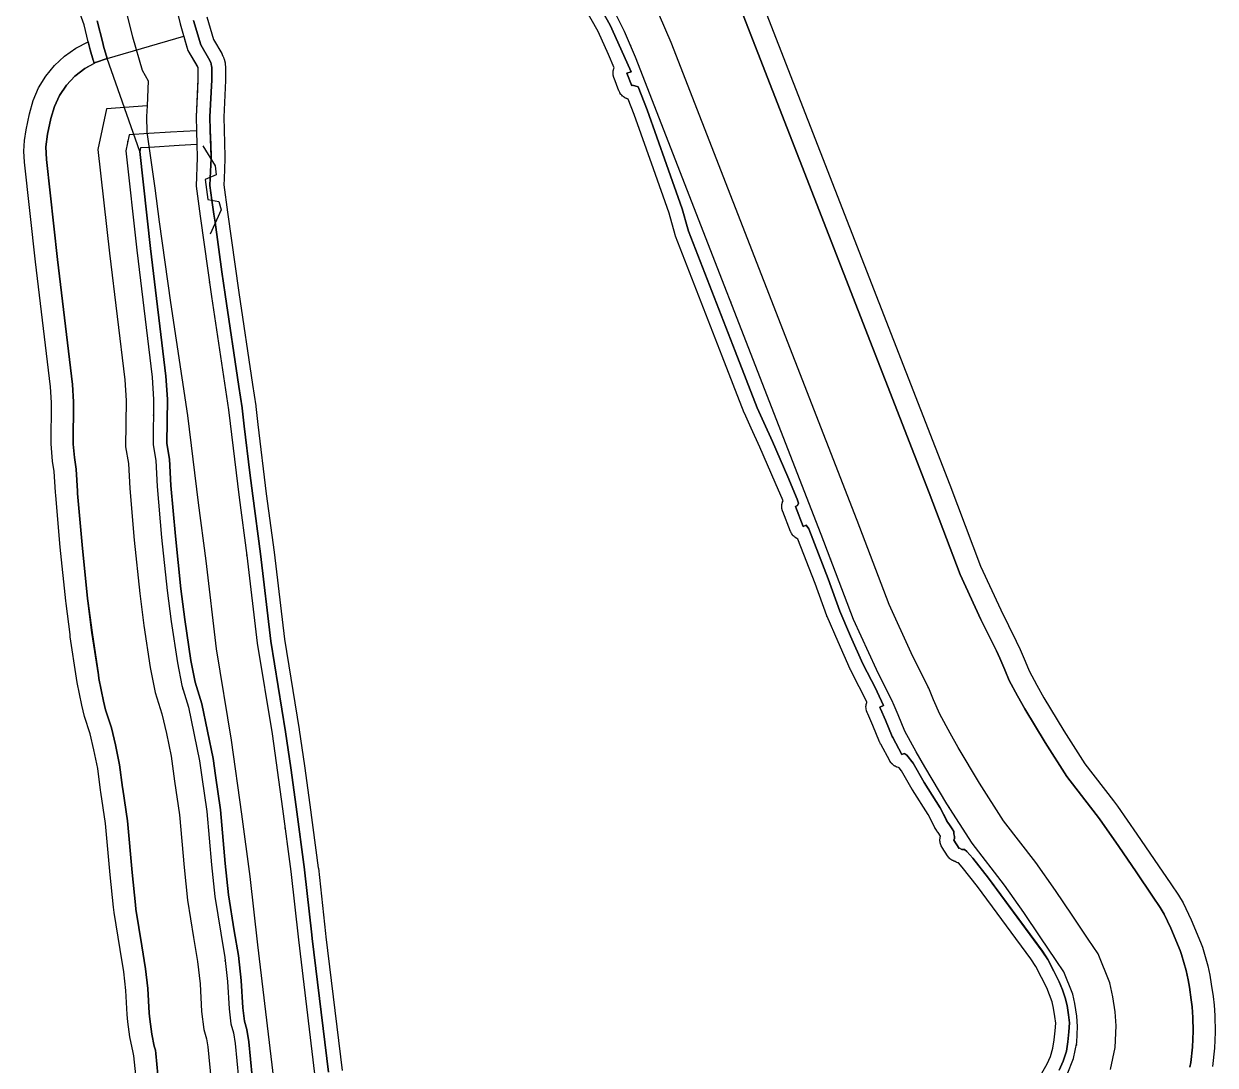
# Model space of a CAD drawing. Header units: inches. Extents: x 87989 to 118156, y 435697 to 451526.
# Drawn here: x 97216.2 to 97648.6, y 444505.9 to 444883.6 of the extents above; entities that cross this region are included whole.
import ezdxf

# ---------------------------------------------------------------- set-up
doc = ezdxf.new("R2010")
doc.units = ezdxf.units.IN
doc.header["$MEASUREMENT"] = 0
for name, color, linetype, true_color in [('As_waterkering_BWK', 7, 'Continuous', 0x7b8981), ('Beschermingszone_BWK', 7, 'Continuous', 0xcf890d), ('Grens_bebouwingsvrije_zone_BWK', 7, 'Continuous', 0x6789ae), ('Kernzone_BWK', 7, 'Continuous', 0xcb89af), ('Kunstwerken_BWK', 7, 'Continuous', 0xc78952), ('Referentiepunten_BWK', 7, 'Continuous', 0x178980)]:
    doc.layers.add(name, color=color, linetype=linetype, true_color=true_color)

msp = doc.modelspace()

# ---------------------------------------------------------------- linework, layer by layer
at = {"layer": 'As_waterkering_BWK'}
for points in [[(97270.6475, 444893.167), (97272.9914, 444883.5781), (97275.7616, 444873.9891), (97279.3841, 444867.8096), (97279.3841, 444863.5478), (97278.7448, 444849.9102), (97278.8911, 444844.8645)], [(97594.898, 444502.5827), (97597.1417, 444508.3928), (97598.4042, 444514.1453), (97598.6349, 444519.9171), (97598.3298, 444523.7237), (97597.6796, 444528.2618), (97596.965, 444531.6667), (97593.6585, 444539.755), (97590.8918, 444543.8964), (97585.1271, 444552.4916), (97579.0928, 444561.2949), (97572.173, 444571.1804), (97560.3701, 444586.4385), (97551.2101, 444600.7679), (97543.1773, 444614.0802), (97540.0977, 444619.6092), (97535.9857, 444627.1193), (97533.5161, 444632.9681), (97531.7412, 444637.1723), (97531.6115, 444637.4796), (97525.6362, 444649.4915), (97517.3172, 444667.6157), (97505.6081, 444698.4519), (97438.1947, 444871.489), (97434.1722, 444880.8288), (97429.064, 444891.2107)], [(97278.8911, 444844.8645), (97269.491, 444844.297), (97261.554, 444843.814), (97254.41, 444843.336), (97253.2024, 444837.6035), (97257.2233, 444801.5491), (97262.774, 444755.4256), (97263.295, 444747.3511), (97263.1619, 444730.9819), (97264.0982, 444725.2303), (97264.6232, 444715.7805), (97266.2148, 444697.3445), (97268.2035, 444678.1198), (97269.6647, 444666.8291), (97271.9234, 444651.8153), (97273.5411, 444643.5918), (97275.9178, 444635.7338), (97279.9813, 444616.2568), (97280.7766, 444610.3445), (97282.6231, 444597.9466), (97284.3391, 444578.5431), (97285.5371, 444567.0959), (97287.663, 444553.809), (97289.1117, 444544.9847), (97290.1571, 444536.2298), (97290.6867, 444526.2993), (97291.3775, 444520.9109), (97292.3127, 444517.7046), (97292.944, 444513.7907), (97294.131, 444501.2607)], [(97278.8911, 444844.8645), (97279.171, 444835.2071), (97278.7448, 444824.7658), (97280.2364, 444813.8983), (97284.2851, 444784.7052), (97290.4647, 444743.5793), (97294.3002, 444711.8292), (97297.1511, 444690.7673), (97300.8553, 444659.0173), (97306.2793, 444626.0766), (97310.1158, 444598.9567), (97313.1585, 444576.2025), (97315.9366, 444551.3316), (97321.7574, 444502.7805)]]:
    msp.add_lwpolyline(points, dxfattribs=at)
at = {"layer": 'Beschermingszone_BWK'}
for points in [[(97585.6426, 444503.0664), (97587.5586, 444506.3906), (97588.7852, 444509.125), (97589.7109, 444512.1172), (97590.168, 444515.0898), (97590.5391, 444518.4297), (97590.7031, 444521.1797), (97590.4355, 444523.5469), (97589.9531, 444526.5547), (97589.3906, 444528.918), (97588.5234, 444531.4648), (97587.4727, 444534.0313), (97585.5898, 444537.6719), (97583.5117, 444541.7031), (97581.7441, 444544.4687), (97562.3086, 444570.6719), (97556.7598, 444577.7656), (97555.377, 444579.3086), (97555.3359, 444579.3203), (97555.1797, 444579.3672), (97554.8652, 444579.4766), (97554.7129, 444579.5313), (97554.5625, 444579.6016), (97554.2637, 444579.75), (97554.1777, 444579.793), (97554.0977, 444579.8164), (97553.959, 444579.8594), (97553.8066, 444579.9141), (97553.7148, 444579.957), (97553.3477, 444580.125), (97553.291, 444580.1523), (97553.1465, 444580.2305), (97553, 444580.3203), (97552.6582, 444580.5508), (97552.5391, 444580.6367), (97552.4141, 444580.7422), (97552.3398, 444580.8086), (97552.0469, 444581.0859), (97552.002, 444581.1328), (97551.8887, 444581.25), (97551.7813, 444581.3828), (97551.5313, 444581.7109), (97551.4473, 444581.832), (97551.418, 444581.875), (97549.4902, 444584.8945), (97549.4316, 444584.9883), (97549.3887, 444585.0664), (97549.1992, 444585.4219), (97549.1641, 444585.4883), (97549.0977, 444585.6367), (97549.0391, 444585.793), (97548.9102, 444586.1719), (97548.8633, 444586.3281), (97548.8262, 444586.4883), (97548.8125, 444586.5625), (97548.7461, 444586.9609), (97548.7324, 444587.0469), (97548.7168, 444587.2109), (97548.7109, 444587.3594), (97548.709, 444587.7617), (97548.7148, 444587.9375), (97548.7305, 444588.1016), (97548.7402, 444588.1641), (97548.8027, 444588.5625), (97548.8203, 444588.6602), (97548.8574, 444588.8203), (97548.8867, 444588.9141), (97548.877, 444588.9688), (97548.0176, 444590.2656), (97547.4355, 444591.1016), (97547.4023, 444591.1523), (97547.3125, 444591.2891), (97547.2734, 444591.3516), (97546.873, 444592.0078), (97546.8418, 444592.0586), (97546.8262, 444592.0859), (97546.7363, 444592.25), (97546.6934, 444592.332), (97544.4063, 444596.7891), (97538.7676, 444605.7656), (97538.7422, 444605.8086), (97538.6934, 444605.8906), (97538.6699, 444605.9297), (97534.8027, 444612.6484), (97533.9375, 444613.7695), (97533.8867, 444613.7773), (97533.7266, 444613.8164), (97533.6406, 444613.8398), (97533.2324, 444613.9648), (97533.1641, 444613.9883), (97533.0098, 444614.0469), (97532.8477, 444614.1211), (97532.4551, 444614.3203), (97532.3379, 444614.3828), (97532.1992, 444614.4688), (97532.0898, 444614.5469), (97531.75, 444614.8008), (97531.7246, 444614.8203), (97531.5977, 444614.9219), (97531.4785, 444615.0352), (97531.4297, 444615.0859), (97531.1367, 444615.3984), (97531.0742, 444615.4648), (97530.9707, 444615.5898), (97530.873, 444615.7305), (97530.6348, 444616.0898), (97530.5547, 444616.2188), (97530.5273, 444616.2656), (97527.2148, 444622.3164), (97527.1855, 444622.3711), (97527.127, 444622.4844), (97527.1035, 444622.5352), (97526.877, 444623), (97526.8516, 444623.0547), (97526.7988, 444623.1719), (97526.7734, 444623.2305), (97524.3027, 444629.0781), (97522.5195, 444633.3047), (97522.3711, 444633.6016), (97522.3027, 444633.7539), (97522.2891, 444633.7891), (97522.1328, 444634.1797), (97522.0879, 444634.3008), (97522.041, 444634.457), (97522.0098, 444634.5859), (97521.9219, 444635), (97521.916, 444635.0273), (97521.8906, 444635.1914), (97521.873, 444635.3516), (97521.8711, 444635.4219), (97521.8535, 444635.8438), (97521.8574, 444636.1016), (97521.873, 444636.2656), (97521.9297, 444636.6836), (97521.9551, 444636.8438), (97521.9922, 444637.0039), (97522.0195, 444637.0977), (97522.1465, 444637.5039), (97522.1699, 444637.5742), (97521.4414, 444639.1719), (97519.373, 444643.1836), (97516.2578, 444649.2773), (97516.2363, 444649.3242), (97516.1738, 444649.457), (97516.1465, 444649.5156), (97511.7051, 444659.4609), (97507.7246, 444668.6094), (97507.709, 444668.6484), (97507.6934, 444668.6836), (97507.6348, 444668.8359), (97507.6055, 444668.9102), (97503.3906, 444680.6328), (97497.1816, 444696.7422), (97496.7891, 444696.9258), (97496.75, 444696.9453), (97496.6055, 444697.0234), (97496.4668, 444697.1094), (97496.4238, 444697.1367), (97496.0801, 444697.3789), (97495.9902, 444697.4453), (97495.8633, 444697.5469), (97495.7559, 444697.6484), (97495.4512, 444697.9492), (97495.334, 444698.0742), (97495.2305, 444698.1992), (97495.1836, 444698.2656), (97494.9375, 444698.6055), (97494.8887, 444698.6758), (97494.8027, 444698.8125), (97494.7246, 444698.9609), (97494.5371, 444699.3438), (97494.4746, 444699.4844), (97494.4551, 444699.5352), (97491.6406, 444706.7539), (97491.6035, 444706.8594), (97491.5703, 444706.9609), (97491.4531, 444707.3672), (97491.4375, 444707.4219), (97491.4004, 444707.582), (97491.373, 444707.7422), (97491.3691, 444707.7773), (97491.3203, 444708.1953), (97491.3086, 444708.3242), (97491.3027, 444708.4883), (97491.3066, 444708.6133), (97491.3281, 444709.0352), (97491.3301, 444709.0742), (97491.3457, 444709.2383), (97491.373, 444709.3984), (97491.3828, 444709.4492), (97491.4746, 444709.8633), (97491.5, 444709.9727), (97491.5488, 444710.1289), (97491.5977, 444710.2578), (97491.752, 444710.6445), (97488.9336, 444717.3086), (97483.3418, 444730.0664), (97480.1797, 444736.9219), (97480.1621, 444736.957), (97477.7715, 444742.3672), (97477.75, 444742.418), (97477.707, 444742.5234), (97477.6875, 444742.5742), (97469.6855, 444763.1133), (97452.7305, 444806.6328), (97452.6895, 444806.7422), (97452.6074, 444806.9922), (97452.5703, 444807.1172), (97450.3887, 444815.0156), (97444.6953, 444830.9844), (97437.7051, 444850.7031), (97435.5078, 444856.3516), (97435.3457, 444856.3945), (97435.1934, 444856.4414), (97435.041, 444856.5), (97434.9473, 444856.5391), (97434.5605, 444856.7187), (97434.5059, 444856.7461), (97434.3613, 444856.8242), (97434.2227, 444856.9102), (97434.1914, 444856.9297), (97433.8438, 444857.1719), (97433.7402, 444857.2461), (97433.6152, 444857.3477), (97433.5156, 444857.4414), (97433.2012, 444857.7461), (97433.0801, 444857.875), (97432.9766, 444858.0039), (97432.9336, 444858.0586), (97432.6855, 444858.4023), (97432.6328, 444858.4805), (97432.5469, 444858.6172), (97432.4668, 444858.7656), (97432.2793, 444859.1484), (97432.2148, 444859.293), (97432.1953, 444859.3438), (97430.4141, 444863.9141), (97430.375, 444864.0195), (97430.3477, 444864.1055), (97430.2285, 444864.5078), (97430.209, 444864.5742), (97430.1719, 444864.7344), (97430.1445, 444864.9062), (97430.0918, 444865.332), (97430.0781, 444865.4727), (97430.0723, 444865.6367), (97430.0762, 444865.7539), (97430.0957, 444866.1719), (97430.0977, 444866.2148), (97430.1152, 444866.3789), (97430.1406, 444866.5391), (97430.1504, 444866.5898), (97430.2402, 444866.9961), (97430.2676, 444867.1055), (97430.3145, 444867.2617), (97430.3652, 444867.3984), (97430.5, 444867.7305), (97428.3652, 444872.5078), (97424.5977, 444880.9023), (97419.6016, 444889.8125)], [(97423.8184, 444892.5156), (97429.0684, 444883.1523), (97432.9277, 444874.5508), (97436.6602, 444866.1992), (97435.0723, 444865.7305), (97436.8535, 444861.1563), (97437.0898, 444861.3398), (97439.1973, 444860.7383), (97442.3945, 444852.4375), (97449.4063, 444832.6602), (97455.1602, 444816.5234), (97457.1465, 444809.3242), (97457.3887, 444808.4453), (97474.3438, 444764.9297), (97482.3457, 444744.3906), (97484.7285, 444739), (97487.9023, 444732.1211), (97493.5254, 444719.2852), (97496.9258, 444711.2578), (97497.3457, 444709.8047), (97496.9883, 444708.9297), (97496.3008, 444708.5703), (97499.1133, 444701.3477), (97500.1563, 444701.7383), (97501.127, 444700.4336), (97508.0781, 444682.3789), (97512.3105, 444670.6055), (97516.2793, 444661.4766), (97520.7109, 444651.5547), (97523.8203, 444645.4688), (97525.791, 444641.6484), (97525.9375, 444641.3672), (97528.252, 444636.3398), (97526.8496, 444635.8242), (97527.0664, 444635.3906), (97527.1348, 444635.2266), (97528.9102, 444631.0234), (97531.3789, 444625.1758), (97531.5996, 444624.7188), (97534.9121, 444618.668), (97535.6934, 444618.9297), (97535.9902, 444618.8125), (97536.7188, 444618.3477), (97538.9668, 444615.4375), (97543.002, 444608.4258), (97548.7559, 444599.2656), (97551.1426, 444594.6094), (97551.543, 444593.9531), (97552.1523, 444593.0742), (97553.1074, 444591.6367), (97553.6875, 444590.7188), (97553.8008, 444589.8555), (97553.9492, 444588.8828), (97553.9492, 444588.1719), (97553.7031, 444587.5859), (97555.6309, 444584.5664), (97555.8184, 444584.6211), (97556.6289, 444584.1523), (97557.6211, 444584.1523), (97558.4141, 444583.4219), (97560.5977, 444580.9766), (97566.2852, 444573.6992), (97585.8652, 444547.3086), (97587.8496, 444544.1992), (97590.0332, 444539.9648), (97592.0156, 444536.1289), (97593.207, 444533.2187), (97594.1992, 444530.3086), (97594.8613, 444527.5313), (97595.3906, 444524.2227), (97595.7207, 444521.3125), (97595.5215, 444518.0039), (97595.125, 444514.4336), (97594.5957, 444510.9922), (97593.4727, 444507.3555), (97592.0156, 444504.1133)], [(97257.296, 444497.7711), (97256.1867, 444509.3213), (97255.8575, 444510.5509), (97254.6779, 444516.2058), (97253.9871, 444521.5942), (97253.7392, 444524.3287), (97253.2742, 444533.0478), (97252.469, 444539.7916), (97251.1397, 444547.8889), (97249.0018, 444561.2502), (97248.738, 444563.2448), (97247.5115, 444574.9879), (97245.8642, 444593.5877), (97244.1803, 444604.894), (97244.0704, 444605.6916), (97243.073, 444613.5594), (97241.6629, 444620.3079), (97240.268, 444626.0868), (97238.2586, 444632.4499), (97237.237, 444636.45), (97235.6192, 444644.6735), (97235.3351, 444646.3109), (97233.0764, 444661.3247), (97232.9707, 444662.0805), (97231.5095, 444673.3712), (97231.3999, 444674.3125), (97229.3815, 444693.8497), (97227.7603, 444712.5981), (97227.6802, 444713.7281), (97227.2639, 444721.2203), (97226.6426, 444725.0369), (97226.1631, 444731.2827), (97226.2853, 444746.3091), (97225.9167, 444752.0215), (97220.4699, 444797.2882), (97216.4304, 444833.5026), (97216.2028, 444837.4246), (97216.3924, 444841.3486), (97216.997, 444845.2305), (97218.2046, 444850.9629), (97219.5523, 444855.7884), (97221.5498, 444860.383), (97224.1594, 444864.6597), (97227.3317, 444868.5376), (97231.0064, 444871.943), (97235.114, 444874.8115), (97239.5767, 444877.0887), (97240.3268, 444874.1408), (97241.3826, 444870.4882), (97241.4797, 444870.1524), (97241.7255, 444869.302), (97238.2874, 444867.3965), (97234.7569, 444864.6425), (97231.6985, 444861.3724), (97229.1866, 444857.6659), (97227.2825, 444853.6134), (97226.0328, 444849.3139), (97224.8252, 444843.5814), (97224.2362, 444839.0031), (97224.3811, 444834.3892), (97228.4166, 444798.2095), (97233.8859, 444752.7575), (97234.2874, 444746.5344), (97234.1628, 444731.2177), (97234.5387, 444726.3223), (97235.2281, 444722.0874), (97235.6678, 444714.1719), (97235.7307, 444713.2862), (97237.3455, 444694.6053), (97239.3575, 444675.1357), (97239.4434, 444674.3979), (97240.946, 444662.811), (97243.2461, 444647.501), (97243.4688, 444646.2177), (97245.0865, 444637.9941), (97245.8873, 444634.859), (97247.9798, 444628.2325), (97249.4685, 444622.065), (97250.9693, 444614.8826), (97252.0069, 444606.6976), (97252.093, 444606.0725), (97253.8121, 444594.5302), (97255.4742, 444575.7565), (97256.6946, 444564.0775), (97256.9013, 444562.5142), (97259.0366, 444549.169), (97260.3917, 444540.9145), (97261.2489, 444533.7358), (97261.7279, 444524.7548), (97261.9221, 444522.6115), (97262.613, 444517.2231), (97263.5375, 444512.7909), (97263.9691, 444511.3113), (97264.1628, 444510.1103), (97265.2603, 444498.5256)]]:
    msp.add_lwpolyline(points, dxfattribs=at)
for points in [[(97242.8468, 444884.7678, 0), (97244.8209, 444876.6919, 0), (97245.1307, 444875.5294, 0), (97246.41, 444871.1012, 0), (97242.2036, 444869.567, 0), (97241.7255, 444869.302, 0), (97241.4797, 444870.1524, 0), (97241.3826, 444870.4882, 0), (97240.3268, 444874.1408, 0), (97239.5767, 444877.0887, 0), (97238.0535, 444883.3197, 0), (97235.3334, 444890.84, 0)], [(97484.7839, 444889.6396, 0), (97552.2744, 444716.402, 0), (97563.4623, 444686.9412, 0), (97570.7515, 444671.0603, 0), (97576.3784, 444659.7491, 0), (97577.7619, 444656.7199, 0), (97579.5789, 444652.416, 0), (97581.0609, 444648.9062, 0), (97583.8671, 444643.7808, 0), (97586.436, 444639.1689, 0), (97593.6863, 444627.1534, 0), (97601.2905, 444615.2577, 0), (97611.7215, 444601.7731, 0), (97613.1346, 444599.8535, 0), (97620.1944, 444589.766, 0), (97626.5106, 444580.5513, 0), (97632.4421, 444571.7094, 0), (97635.2338, 444567.5308, 0), (97636.9598, 444564.755, 0), (97639.9405, 444558.6753, 0), (97643.247, 444550.587, 0), (97643.9497, 444548.7677, 0), (97645.8992, 444541.9355, 0), (97646.6137, 444538.5306, 0), (97647.1741, 444535.3532, 0), (97647.8243, 444530.8152, 0), (97648.1699, 444527.7186, 0), (97648.475, 444523.912, 0), (97648.595, 444517.9205, 0), (97648.3643, 444512.1488, 0), (97647.6446, 444505.4629, 0)], [(97326.7227, 444503.3672, 0), (97320.9043, 444551.9063, 0), (97320.7617, 444553.1719, 0), (97318.127, 444576.7578, 0), (97318.1152, 444576.8633, 0), (97315.0684, 444599.6367, 0), (97313.0664, 444613.793, 0), (97311.2305, 444626.7773, 0), (97311.2129, 444626.8906, 0), (97305.8086, 444659.7148, 0), (97302.1113, 444691.3906, 0), (97299.2598, 444712.4648, 0), (97298.2617, 444720.7305, 0), (97296.2168, 444737.6523, 0), (97295.4277, 444744.1797, 0), (97295.4102, 444744.3242, 0), (97294.248, 444752.0469, 0), (97289.2344, 444785.4219, 0), (97288.0898, 444793.668, 0), (97285.5957, 444811.6445, 0), (97285.1895, 444814.582, 0), (97284.4941, 444819.6523, 0), (97283.7578, 444825.0078, 0), (97283.8672, 444827.6602, 0), (97284.1621, 444834.8906, 0), (97284.166, 444835.0039, 0), (97284.168, 444835.3516, 0), (97283.8887, 444845.0078, 0), (97283.748, 444849.8672, 0), (97284.3789, 444863.3125, 0), (97284.3848, 444863.5469, 0), (97284.3848, 444867.8086, 0), (97284.3438, 444868.4375, 0), (97284.2539, 444868.8945, 0), (97284.2148, 444869.0977, 0), (97284.0625, 444869.5508, 0), (97284.002, 444869.7266, 0), (97283.7051, 444870.3242, 0), (97280.3906, 444875.9766, 0), (97277.8242, 444884.8672, 0)], [(97282.6563, 444886.1563, 0), (97285.0215, 444877.9648, 0), (97288.0234, 444872.8438, 0), (97288.0625, 444872.7773, 0), (97288.1465, 444872.6211, 0), (97288.1875, 444872.543, 0), (97288.4824, 444871.9453, 0), (97288.5488, 444871.7969, 0), (97288.6758, 444871.4961, 0), (97288.7324, 444871.3477, 0), (97288.7949, 444871.1602, 0), (97288.9512, 444870.6992, 0), (97288.998, 444870.543, 0), (97289.084, 444870.2266, 0), (97289.1191, 444870.0664, 0), (97289.1582, 444869.8711, 0), (97289.2441, 444869.4453, 0), (97289.2715, 444869.2813, 0), (97289.3145, 444868.9453, 0), (97289.332, 444868.7852, 0), (97289.373, 444868.1328, 0), (97289.377, 444868.0508, 0), (97289.3828, 444867.8906, 0), (97289.3848, 444867.8086, 0), (97289.3848, 444863.5195, 0), (97289.3828, 444863.4609, 0), (97289.377, 444863.168, 0), (97289.375, 444863.1094, 0), (97288.752, 444849.8203, 0), (97288.8867, 444845.1563, 0), (97289.166, 444835.4961, 0), (97289.168, 444835.4531, 0), (97289.168, 444835.3672, 0), (97289.168, 444835.3281, 0), (97289.166, 444834.9727, 0), (97289.166, 444834.9297, 0), (97289.1641, 444834.8438, 0), (97289.1621, 444834.8008, 0), (97289.1582, 444834.6875, 0), (97288.8633, 444827.457, 0), (97288.7734, 444825.2461, 0), (97290.1426, 444815.2656, 0), (97294.1816, 444786.1367, 0), (97299.1934, 444752.793, 0), (97300.3555, 444745.0469, 0), (97300.3613, 444745.0117, 0), (97300.3867, 444744.8281, 0), (97300.3906, 444744.7969, 0), (97301.1816, 444738.25, 0), (97304.2188, 444713.0977, 0), (97307.0703, 444692.0352, 0), (97307.0742, 444691.9961, 0), (97310.7598, 444660.4102, 0), (97316.1504, 444627.6719, 0), (97316.1758, 444627.5039, 0), (97318.0176, 444614.4922, 0), (97320.0215, 444600.3203, 0), (97323.0723, 444577.5117, 0), (97323.0762, 444577.4883, 0), (97323.0938, 444577.3398, 0), (97325.7305, 444553.7266, 0), (97325.8711, 444552.4805, 0), (97331.6895, 444503.9531, 0)], [(97639.4278, 444505.1416, 0), (97639.7661, 444506.8521, 0), (97640.3707, 444512.4682, 0), (97640.6014, 444518.24, 0), (97640.5006, 444523.2728, 0), (97640.1955, 444527.0794, 0), (97639.9052, 444529.6805, 0), (97639.255, 444534.2186, 0), (97638.7843, 444536.8876, 0), (97638.0697, 444540.2925, 0), (97636.4321, 444546.0316, 0), (97635.8419, 444547.5598, 0), (97632.5354, 444555.6481, 0), (97630.0316, 444560.755, 0), (97628.5818, 444563.0867, 0), (97625.7941, 444567.2593, 0), (97619.8892, 444576.0617, 0), (97613.6181, 444585.2107, 0), (97606.5807, 444595.2658, 0), (97605.3938, 444596.8783, 0), (97594.7433, 444610.6467, 0), (97586.8901, 444622.9317, 0), (97579.5146, 444635.1547, 0), (97576.864, 444639.9134, 0), (97573.8488, 444645.4203, 0), (97572.2089, 444649.3043, 0), (97570.3917, 444653.6087, 0), (97569.2157, 444656.186, 0), (97563.5331, 444667.6093, 0), (97556.0791, 444683.8491, 0), (97544.8078, 444713.53, 0), (97477.3297, 444886.7355, 0)]]:
    msp.add_polyline3d(points, dxfattribs=at)
at = {"layer": 'Grens_bebouwingsvrije_zone_BWK'}
for points in [[(97253.3919, 444887.9537), (97255.5949, 444878.9411), (97259.0939, 444866.8294), (97261.3387, 444863.0001), (97260.9131, 444853.921), (97260.7326, 444850.0711), (97260.8986, 444844.343), (97263.703, 444824.0462), (97265.3772, 444811.8482), (97269.439, 444782.5605), (97275.599, 444741.5649), (97279.4214, 444709.9235), (97282.2682, 444688.8921), (97285.9973, 444656.9285), (97291.451, 444623.8072), (97295.2556, 444596.9121), (97298.2692, 444574.3757), (97301.036, 444549.6062), (97306.8606, 444501.0239)], [(97610.587, 444504.3471), (97612.3437, 444512.3513), (97612.6573, 444520.1979), (97612.2501, 444525.2773), (97611.4739, 444530.6948), (97610.4054, 444535.7869), (97606.0835, 444546.3589), (97602.5259, 444551.684), (97596.7148, 444560.3485), (97590.6015, 444569.267), (97583.4508, 444579.4823), (97571.8278, 444594.5079), (97563.1035, 444608.1558), (97555.2897, 444621.105), (97552.3531, 444626.3772), (97548.6068, 444633.2197), (97546.4135, 444638.4139), (97544.639, 444642.6173), (97544.3402, 444643.3252), (97538.2685, 444655.5307), (97530.2378, 444673.0268), (97518.6749, 444703.478), (97451.1503, 444876.8007), (97446.8903, 444886.6919)], [(97260.9131, 444853.921), (97246.1859, 444852.8081), (97243.0859, 444838.0923), (97247.2898, 444800.3975), (97252.8126, 444754.5055), (97253.2923, 444747.0695), (97253.1553, 444730.2137), (97254.143, 444724.1465), (97254.6471, 444715.0729), (97256.2591, 444696.3999), (97258.2698, 444676.9634), (97259.7606, 444665.4434), (97262.0681, 444650.1055), (97263.8371, 444641.1133), (97266.2955, 444633.3284), (97268.0069, 444626.2382), (97269.723, 444618.0254), (97270.8697, 444608.979), (97272.6883, 444596.7685), (97274.385, 444577.5821), (97275.6197, 444565.7846), (97277.7918, 444552.209), (97279.2083, 444543.5812), (97280.1887, 444535.3698), (97280.7207, 444525.3959), (97281.5583, 444518.8626), (97282.539, 444515.5), (97283.0194, 444512.5216), (97284.1886, 444500.1803)]]:
    msp.add_lwpolyline(points, dxfattribs=at)
at = {"layer": 'Kernzone_BWK'}
for points in [[(97592.0156, 444504.1133), (97593.4727, 444507.3555), (97594.5977, 444510.9922), (97595.125, 444514.4336), (97595.5234, 444518.0039), (97595.7227, 444521.3125), (97595.3906, 444524.2227), (97594.8594, 444527.5313), (97594.1992, 444530.3086), (97593.207, 444533.2187), (97592.0156, 444536.1289), (97590.0313, 444539.9648), (97587.8477, 444544.1992), (97585.8633, 444547.3086), (97566.2852, 444573.6992), (97560.5977, 444580.9766), (97558.4141, 444583.4219), (97557.6211, 444584.1523), (97556.6289, 444584.1523), (97555.8203, 444584.6211), (97555.6328, 444584.5664), (97553.7031, 444587.5859), (97553.9492, 444588.1719), (97553.9492, 444588.8828), (97553.8008, 444589.8555), (97553.6875, 444590.7188), (97553.1094, 444591.6367), (97552.1523, 444593.0742), (97551.543, 444593.9531), (97551.1406, 444594.6094), (97548.7578, 444599.2656), (97543.0039, 444608.4258), (97538.9688, 444615.4375), (97536.7188, 444618.3477), (97535.9922, 444618.8125), (97535.6914, 444618.9297), (97534.9141, 444618.668), (97531.6016, 444624.7188), (97531.3789, 444625.1758), (97528.9102, 444631.0234), (97527.1367, 444635.2266), (97527.0664, 444635.3906), (97526.8516, 444635.8242), (97528.25, 444636.3398), (97525.9375, 444641.3672), (97525.7891, 444641.6484), (97523.8203, 444645.4688), (97520.7109, 444651.5547), (97516.2813, 444661.4766), (97512.3125, 444670.6055), (97508.0781, 444682.3789), (97501.1289, 444700.4336), (97500.1563, 444701.7383), (97499.1133, 444701.3477), (97496.3008, 444708.5703), (97496.9883, 444708.9297), (97497.3438, 444709.8047), (97496.9258, 444711.2578), (97493.5234, 444719.2852), (97487.9023, 444732.1211), (97484.7266, 444739), (97482.3438, 444744.3906), (97474.3438, 444764.9297), (97457.3906, 444808.4453), (97457.1484, 444809.3242), (97455.1602, 444816.5234), (97449.4063, 444832.6602), (97442.3945, 444852.4375), (97439.1992, 444860.7383), (97437.0898, 444861.3398), (97436.8555, 444861.1563), (97435.0742, 444865.7305), (97436.6602, 444866.1992), (97432.9297, 444874.5508), (97429.0703, 444883.1523), (97423.8203, 444892.5156)], [(97299.1022, 444501.8012), (97297.9063, 444514.4254), (97297.1999, 444518.8071), (97296.2876, 444521.9352), (97295.67, 444526.7509), (97295.1412, 444536.66), (97294.0637, 444545.6867), (97292.5986, 444554.6091), (97290.4957, 444567.7517), (97289.316, 444579.0235), (97287.5904, 444598.5359), (97285.7276, 444611.0468), (97284.9123, 444617.1022), (97280.7676, 444636.9708), (97278.3989, 444644.8015), (97276.8507, 444652.6699), (97274.6171, 444667.5217), (97273.1709, 444678.6982), (97271.1928, 444697.8174), (97269.6111, 444716.1349), (97269.0756, 444725.7717), (97268.1653, 444731.366), (97268.2963, 444747.4918), (97267.7547, 444755.886), (97262.1898, 444802.1248), (97258.2603, 444837.3594), (97246.4101, 444871.1014), (97245.1289, 444875.5313), (97244.8203, 444876.6914), (97242.8477, 444884.7695)], [(97277.8242, 444884.8672), (97280.3906, 444875.9766), (97283.707, 444870.3242), (97284, 444869.7266), (97284.0625, 444869.5508), (97284.2148, 444869.0977), (97284.2539, 444868.8945), (97284.3438, 444868.4375), (97284.3828, 444867.8086), (97284.3828, 444863.5469), (97284.3789, 444863.3125), (97283.75, 444849.8672), (97283.8906, 444845.0078), (97284.0377, 444839.8869), (97284.168, 444835.3516), (97284.168, 444835.0039), (97284.1641, 444834.8906), (97283.8672, 444827.6602), (97283.7578, 444825.0078), (97284.4922, 444819.6523), (97285.1914, 444814.582), (97285.5977, 444811.6445), (97288.0898, 444793.668), (97289.2344, 444785.4219), (97294.25, 444752.0469), (97295.4102, 444744.3242), (97295.4297, 444744.1797), (97296.2188, 444737.6523), (97298.2617, 444720.7305), (97299.2617, 444712.4648), (97302.1133, 444691.3906), (97305.8086, 444659.7148), (97311.2148, 444626.8906), (97311.2305, 444626.7773), (97313.0664, 444613.793), (97315.0703, 444599.6367), (97318.1133, 444576.8633), (97318.1289, 444576.7578), (97320.7617, 444553.1719), (97320.9023, 444551.9063), (97326.7227, 444503.3672)], [(97477.3281, 444886.7344), (97544.8086, 444713.5312), (97556.0781, 444683.8477), (97563.5313, 444667.6094), (97569.2148, 444656.1875), (97570.3906, 444653.6094), (97572.207, 444649.3047), (97573.8477, 444645.4219), (97576.8633, 444639.9141), (97579.5156, 444635.1563), (97586.8906, 444622.9336), (97594.7422, 444610.6484), (97605.3945, 444596.8789), (97606.582, 444595.2656), (97613.6172, 444585.2109), (97619.8906, 444576.0625), (97625.793, 444567.2578), (97628.582, 444563.0859), (97630.0313, 444560.7539), (97632.5352, 444555.6484), (97635.8438, 444547.5586), (97636.4336, 444546.0313), (97638.0703, 444540.293), (97638.7852, 444536.8867), (97639.2539, 444534.2188), (97639.9063, 444529.6797), (97640.1953, 444527.0781), (97640.5, 444523.2734), (97640.6016, 444518.2383), (97640.3711, 444512.4688), (97639.7656, 444506.8516), (97639.4297, 444505.1406)], [(97265.2617, 444498.5273), (97264.1641, 444510.1094), (97263.9688, 444511.3125), (97263.5391, 444512.7891), (97262.6133, 444517.2227), (97261.9219, 444522.6133), (97261.7266, 444524.7539), (97261.25, 444533.7344), (97260.3906, 444540.9141), (97259.0352, 444549.168), (97256.9023, 444562.5156), (97256.6953, 444564.0781), (97255.4727, 444575.7578), (97253.8125, 444594.5313), (97252.0938, 444606.0742), (97252.0078, 444606.6992), (97250.9688, 444614.8828), (97249.4688, 444622.0664), (97247.9805, 444628.2344), (97245.8867, 444634.8594), (97245.0859, 444637.9922), (97243.4688, 444646.2187), (97243.2461, 444647.5), (97240.9453, 444662.8125), (97239.4453, 444674.3984), (97239.3594, 444675.1367), (97237.3438, 444694.6055), (97235.7305, 444713.2852), (97235.668, 444714.1719), (97235.2266, 444722.0859), (97234.5391, 444726.3242), (97234.1641, 444731.2187), (97234.2891, 444746.5352), (97233.8867, 444752.7578), (97228.418, 444798.2109), (97224.3828, 444834.3906), (97224.2344, 444839.0039), (97224.8242, 444843.582), (97226.0313, 444849.3125), (97227.2813, 444853.6133), (97229.1875, 444857.6641), (97231.6992, 444861.3711), (97234.7578, 444864.6406), (97238.2891, 444867.3984), (97242.2031, 444869.5664), (97246.4101, 444871.1014), (97274.27, 444879.1522), (97274.5751, 444878.0962), (97275.762, 444873.989), (97278.9841, 444868.4923), (97279.384, 444867.81), (97279.384, 444863.548), (97279.2104, 444859.8419), (97278.745, 444849.91), (97278.891, 444844.865), (97279.0359, 444839.8671), (97272.5455, 444839.4724), (97261.8725, 444838.8241), (97258.5217, 444838.5999), (97258.2603, 444837.3594), (97262.1898, 444802.1248), (97267.7547, 444755.886), (97268.2963, 444747.4918), (97268.1653, 444731.366), (97269.0756, 444725.7717), (97269.6111, 444716.1349), (97271.1928, 444697.8174), (97273.1709, 444678.6982), (97274.6171, 444667.5217), (97276.8507, 444652.6699), (97278.3989, 444644.8015), (97280.7676, 444636.9708), (97284.9123, 444617.1022), (97285.7276, 444611.0468), (97287.5904, 444598.5359), (97289.316, 444579.0235), (97290.4957, 444567.7517), (97292.5986, 444554.6091), (97294.0637, 444545.6867), (97295.1412, 444536.66), (97295.67, 444526.7509), (97296.2876, 444521.9352), (97297.1999, 444518.8071), (97297.9063, 444514.4254), (97299.1022, 444501.8012)]]:
    msp.add_lwpolyline(points, dxfattribs=at)
at = {"layer": 'Kunstwerken_BWK'}
msp.add_lwpolyline([(97281.232, 444839.407), (97285.653, 444832.074), (97285.976, 444828.839), (97281.986, 444827.221), (97282.957, 444819.888), (97286.947, 444819.133), (97287.81, 444816.222), (97283.82, 444807.379)], dxfattribs=at)
at = {"layer": 'Referentiepunten_BWK'}
for p in [(97436.3437, 444875.7867), (97253.9205, 444841.0123), (97283.5545, 444789.9734), (97472.7973, 444782.6708), (97263.2487, 444741.6604), (97297.1322, 444690.9071), (97509.0215, 444689.4627), (97273.9172, 444642.4009), (97552.0653, 444599.43), (97311.0594, 444591.9001), (97289.2574, 444543.7641), (97598.2275, 444513.3403)]:
    msp.add_point(p, dxfattribs=at)

doc.saveas('drawing.dxf')
